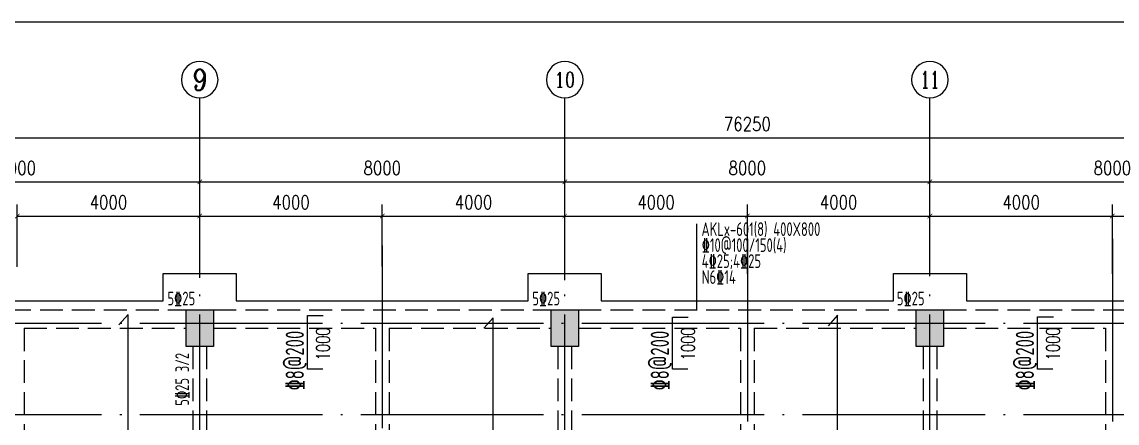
# Model space of a CAD drawing. Header units: millimetres. Extents: x 2998490 to 15040601, y 444546 to 7822218.
# Drawn here: x 14164373 to 14188373, y 7519023 to 7527814 of the extents above; entities that cross this region are included whole.
import ezdxf
from ezdxf.enums import TextEntityAlignment as Align

# ---------------------------------------------------------------- set-up
doc = ezdxf.new("R2010")
doc.units = ezdxf.units.MM
doc.header["$LTSCALE"] = 2000
doc.linetypes.add('DASH', pattern=[0.35, 0.25, -0.1])
doc.linetypes.add('DOTE', pattern=[2.42, 2, -0.2, 0.02, -0.2])
for name, color, linetype in [('3-AXIS', 3, 'Continuous'), ('3-AXIS_TEXT', 7, 'Continuous'), ('3-ban', 84, 'Continuous'), ('3-ban-rein', 1, 'Continuous'), ('3-ban-TEXT', 7, 'Continuous'), ('3-column-DOWN', 232, 'Continuous'), ('3-COLUMN-UP', 2, 'Continuous'), ('3-dote', 43, 'DOTE'), ('3-HATCH', 8, 'Continuous'), ('3-liang-rein-X', 54, 'Continuous'), ('3-liang-rein-Y', 130, 'Continuous'), ('3-liang-R截面-X', 50, 'Continuous'), ('3-liang-s-1', 44, 'Continuous'), ('3-liang-xu', 120, 'DASH'), ('AXIS', 3, 'Continuous'), ('AXIS_TEXT', 7, 'Continuous'), ('图框', 7, 'Continuous')]:
    doc.layers.add(name, color=color, linetype=linetype)
doc.layers.add('3-零部件', color=73, linetype='Continuous', lineweight=5)
doc.styles.add('_TCH_AXIS', font='COMPLEX', dxfattribs={"bigfont": 'GBCBIG'})
doc.styles.add('COMPLEX', font='COMPLEX')
doc.styles.add('DIM_FONT', font='SIMPLEX', dxfattribs={"width": 0.8, "bigfont": 'HZTXT'})
doc.styles.add('TJ1', font='tj-romans1.shx', dxfattribs={"width": 0.8, "bigfont": 'tj-hztxt1.shx'})
doc.styles.add('TSSD_Rein', font='Tssdeng.shx', dxfattribs={"width": 0.7, "bigfont": 'hztxt.shx'})
doc.dimstyles.new('DIMN100', dxfattribs={"dimtxt": 300, "dimasz": 100, "dimexe": 250, "dimexo": 300, "dimgap": 150, "dimtad": 1, "dimdec": 0, "dimzin": 0, "dimdsep": 46, "dimtxsty": 'DIM_FONT', "dimblk": 'ARCHTICK', "dimcen": 0.09, "dimclrt": 7, "dimazin": 2, "dimtfac": 1, "dimtdec": 0, "dimtix": 1, "dimtmove": 2, "dimatfit": 3, "dimldrblk": 'ARCHTICK', "dimfxl": 0, "dimtolj": 1, "dimtzin": 0, "dimarcsym": 0})

# ---------------------------------------------------------------- blocks, each defined once
blk = doc.blocks.new('_ArchTick')
at = {"color": 0, "linetype": 'ByBlock', "const_width": 0.15}
blk.add_lwpolyline([(-0.5, -0.5), (0.5, 0.5)], dxfattribs=at)
blk = doc.blocks.new('*D524')
at = {"layer": 'AXIS', "color": 0, "lineweight": -2}
for p, q in [((14160270, 7523134), (14160270, 7524560)), ((14168270, 7523134), (14168270, 7524560)), ((14160270, 7524310), (14168270, 7524310))]:
    blk.add_line(p, q, dxfattribs=at)
at = {"layer": 'Defpoints', "color": 0}
for p in [(14168270, 7524310), (14160270, 7522834), (14168270, 7522834)]:
    blk.add_point(p, dxfattribs=at)
at = {"layer": 'AXIS', "color": 0, "lineweight": -2, "xscale": 100, "yscale": 100, "zscale": 100, "rotation": 180}
blk.add_blockref('_ArchTick', (14160270, 7524310), dxfattribs=at)
at = {"layer": 'AXIS', "color": 0, "lineweight": -2, "xscale": 100, "yscale": 100, "zscale": 100}
blk.add_blockref('_ArchTick', (14168270, 7524310), dxfattribs=at)
at = {"layer": 'AXIS', "color": 7, "insert": (14164270, 7524610), "char_height": 300, "attachment_point": 5, "style": 'DIM_FONT'}
blk.add_mtext('\\A1;8000', dxfattribs=at)
blk = doc.blocks.new('*D525')
at = {"layer": 'AXIS', "color": 0, "lineweight": -2}
for p, q in [((14168270, 7523134), (14168270, 7524560)), ((14176270, 7523134), (14176270, 7524560)), ((14168270, 7524310), (14176270, 7524310))]:
    blk.add_line(p, q, dxfattribs=at)
at = {"layer": 'Defpoints', "color": 0}
for p in [(14176270, 7524310), (14168270, 7522834), (14176270, 7522834)]:
    blk.add_point(p, dxfattribs=at)
at = {"layer": 'AXIS', "color": 0, "lineweight": -2, "xscale": 100, "yscale": 100, "zscale": 100, "rotation": 180}
blk.add_blockref('_ArchTick', (14168270, 7524310), dxfattribs=at)
at = {"layer": 'AXIS', "color": 0, "lineweight": -2, "xscale": 100, "yscale": 100, "zscale": 100}
blk.add_blockref('_ArchTick', (14176270, 7524310), dxfattribs=at)
at = {"layer": 'AXIS', "color": 7, "insert": (14172270, 7524610), "char_height": 300, "attachment_point": 5, "style": 'DIM_FONT'}
blk.add_mtext('\\A1;8000', dxfattribs=at)
blk = doc.blocks.new('*D526')
at = {"layer": 'AXIS', "color": 0, "lineweight": -2}
for p, q in [((14176270, 7523134), (14176270, 7524560)), ((14184270, 7523134), (14184270, 7524560)), ((14176270, 7524310), (14184270, 7524310))]:
    blk.add_line(p, q, dxfattribs=at)
at = {"layer": 'Defpoints', "color": 0}
for p in [(14184270, 7524310), (14176270, 7522834), (14184270, 7522834)]:
    blk.add_point(p, dxfattribs=at)
at = {"layer": 'AXIS', "color": 0, "lineweight": -2, "xscale": 100, "yscale": 100, "zscale": 100, "rotation": 180}
blk.add_blockref('_ArchTick', (14176270, 7524310), dxfattribs=at)
at = {"layer": 'AXIS', "color": 0, "lineweight": -2, "xscale": 100, "yscale": 100, "zscale": 100}
blk.add_blockref('_ArchTick', (14184270, 7524310), dxfattribs=at)
at = {"layer": 'AXIS', "color": 7, "insert": (14180270, 7524610), "char_height": 300, "attachment_point": 5, "style": 'DIM_FONT'}
blk.add_mtext('\\A1;8000', dxfattribs=at)
blk = doc.blocks.new('*D527')
at = {"layer": 'AXIS', "color": 0, "lineweight": -2}
for p, q in [((14184270, 7523134), (14184270, 7524560)), ((14192270, 7523134), (14192270, 7524560)), ((14184270, 7524310), (14192270, 7524310))]:
    blk.add_line(p, q, dxfattribs=at)
at = {"layer": 'Defpoints', "color": 0}
for p in [(14192270, 7524310), (14184270, 7522834), (14192270, 7522834)]:
    blk.add_point(p, dxfattribs=at)
at = {"layer": 'AXIS', "color": 0, "lineweight": -2, "xscale": 100, "yscale": 100, "zscale": 100, "rotation": 180}
blk.add_blockref('_ArchTick', (14184270, 7524310), dxfattribs=at)
at = {"layer": 'AXIS', "color": 0, "lineweight": -2, "xscale": 100, "yscale": 100, "zscale": 100}
blk.add_blockref('_ArchTick', (14192270, 7524310), dxfattribs=at)
at = {"layer": 'AXIS', "color": 7, "insert": (14188270, 7524610), "char_height": 300, "attachment_point": 5, "style": 'DIM_FONT'}
blk.add_mtext('\\A1;8000', dxfattribs=at)
blk = doc.blocks.new('_AXISO')
blk.add_circle((0, 0), 0.5)
at = {"layer": '3-AXIS_TEXT', "style": 'COMPLEX', "width": 1.041667}
blk.add_attdef('A', text='', height=0.56, dxfattribs=at).set_placement((-0.25, -0.28), (0.25, -0.28), align=Align.FIT)
blk = doc.blocks.new('*D531')
at = {"layer": 'AXIS', "color": 0, "lineweight": -2}
for p, q in [((14138270, 7523436), (14138270, 7525526)), ((14214520, 7523436), (14214520, 7525526)), ((14138270, 7525276), (14214520, 7525276))]:
    blk.add_line(p, q, dxfattribs=at)
at = {"layer": 'Defpoints', "color": 0}
for p in [(14214520, 7525276), (14138270, 7523136), (14214520, 7523136)]:
    blk.add_point(p, dxfattribs=at)
at = {"layer": 'AXIS', "color": 0, "lineweight": -2, "xscale": 100, "yscale": 100, "zscale": 100, "rotation": 180}
blk.add_blockref('_ArchTick', (14138270, 7525276), dxfattribs=at)
at = {"layer": 'AXIS', "color": 0, "lineweight": -2, "xscale": 100, "yscale": 100, "zscale": 100}
blk.add_blockref('_ArchTick', (14214520, 7525276), dxfattribs=at)
at = {"layer": 'AXIS', "color": 7, "insert": (14180271, 7525576), "char_height": 300, "attachment_point": 5, "style": 'DIM_FONT'}
blk.add_mtext('\\A1;76250', dxfattribs=at)
blk = doc.blocks.new('*D1186')
at = {"layer": '3-零部件', "color": 0, "lineweight": -2}
for p, q in [((14164270, 7522446), (14164270, 7523810)), ((14168270, 7522207), (14168270, 7523810)), ((14164270, 7523560), (14168270, 7523560))]:
    blk.add_line(p, q, dxfattribs=at)
at = {"layer": 'Defpoints', "color": 0}
for p in [(14168270, 7523560), (14164270, 7522146), (14168270, 7521907)]:
    blk.add_point(p, dxfattribs=at)
at = {"layer": '3-零部件', "color": 0, "lineweight": -2, "xscale": 100, "yscale": 100, "zscale": 100, "rotation": 180}
blk.add_blockref('_ArchTick', (14164270, 7523560), dxfattribs=at)
at = {"layer": '3-零部件', "color": 0, "lineweight": -2, "xscale": 100, "yscale": 100, "zscale": 100}
blk.add_blockref('_ArchTick', (14168270, 7523560), dxfattribs=at)
at = {"layer": '3-零部件', "color": 7, "insert": (14166270, 7523860), "char_height": 300, "attachment_point": 5, "style": 'DIM_FONT'}
blk.add_mtext('\\A1;4000', dxfattribs=at)
blk = doc.blocks.new('*D1187')
at = {"layer": '3-零部件', "color": 0, "lineweight": -2}
for p, q in [((14168270, 7522207), (14168270, 7523810)), ((14172270, 7522451), (14172270, 7523810)), ((14168270, 7523560), (14172270, 7523560))]:
    blk.add_line(p, q, dxfattribs=at)
at = {"layer": 'Defpoints', "color": 0}
for p in [(14172270, 7523560), (14172270, 7522151), (14168270, 7521907)]:
    blk.add_point(p, dxfattribs=at)
at = {"layer": '3-零部件', "color": 0, "lineweight": -2, "xscale": 100, "yscale": 100, "zscale": 100, "rotation": 180}
blk.add_blockref('_ArchTick', (14168270, 7523560), dxfattribs=at)
at = {"layer": '3-零部件', "color": 0, "lineweight": -2, "xscale": 100, "yscale": 100, "zscale": 100}
blk.add_blockref('_ArchTick', (14172270, 7523560), dxfattribs=at)
at = {"layer": '3-零部件', "color": 7, "insert": (14170270, 7523860), "char_height": 300, "attachment_point": 5, "style": 'DIM_FONT'}
blk.add_mtext('\\A1;4000', dxfattribs=at)
blk = doc.blocks.new('*D1188')
at = {"layer": '3-零部件', "color": 0, "lineweight": -2}
for p, q in [((14172270, 7522451), (14172270, 7523810)), ((14176270, 7522152), (14176270, 7523810)), ((14172270, 7523560), (14176270, 7523560))]:
    blk.add_line(p, q, dxfattribs=at)
at = {"layer": 'Defpoints', "color": 0}
for p in [(14176270, 7523560), (14172270, 7522151), (14176270, 7521852)]:
    blk.add_point(p, dxfattribs=at)
at = {"layer": '3-零部件', "color": 0, "lineweight": -2, "xscale": 100, "yscale": 100, "zscale": 100, "rotation": 180}
blk.add_blockref('_ArchTick', (14172270, 7523560), dxfattribs=at)
at = {"layer": '3-零部件', "color": 0, "lineweight": -2, "xscale": 100, "yscale": 100, "zscale": 100}
blk.add_blockref('_ArchTick', (14176270, 7523560), dxfattribs=at)
at = {"layer": '3-零部件', "color": 7, "insert": (14174270, 7523860), "char_height": 300, "attachment_point": 5, "style": 'DIM_FONT'}
blk.add_mtext('\\A1;4000', dxfattribs=at)
blk = doc.blocks.new('*D1189')
at = {"layer": '3-零部件', "color": 0, "lineweight": -2}
for p, q in [((14176270, 7522152), (14176270, 7523810)), ((14180270, 7522294), (14180270, 7523810)), ((14176270, 7523560), (14180270, 7523560))]:
    blk.add_line(p, q, dxfattribs=at)
at = {"layer": 'Defpoints', "color": 0}
for p in [(14180270, 7523560), (14176270, 7521852), (14180270, 7521994)]:
    blk.add_point(p, dxfattribs=at)
at = {"layer": '3-零部件', "color": 0, "lineweight": -2, "xscale": 100, "yscale": 100, "zscale": 100, "rotation": 180}
blk.add_blockref('_ArchTick', (14176270, 7523560), dxfattribs=at)
at = {"layer": '3-零部件', "color": 0, "lineweight": -2, "xscale": 100, "yscale": 100, "zscale": 100}
blk.add_blockref('_ArchTick', (14180270, 7523560), dxfattribs=at)
at = {"layer": '3-零部件', "color": 7, "insert": (14178270, 7523860), "char_height": 300, "attachment_point": 5, "style": 'DIM_FONT'}
blk.add_mtext('\\A1;4000', dxfattribs=at)
blk = doc.blocks.new('*D1190')
at = {"layer": '3-零部件', "color": 0, "lineweight": -2}
for p, q in [((14180270, 7522294), (14180270, 7523810)), ((14184270, 7522294), (14184270, 7523810)), ((14180270, 7523560), (14184270, 7523560))]:
    blk.add_line(p, q, dxfattribs=at)
at = {"layer": 'Defpoints', "color": 0}
for p in [(14184270, 7523560), (14180270, 7521994), (14184270, 7521994)]:
    blk.add_point(p, dxfattribs=at)
at = {"layer": '3-零部件', "color": 0, "lineweight": -2, "xscale": 100, "yscale": 100, "zscale": 100, "rotation": 180}
blk.add_blockref('_ArchTick', (14180270, 7523560), dxfattribs=at)
at = {"layer": '3-零部件', "color": 0, "lineweight": -2, "xscale": 100, "yscale": 100, "zscale": 100}
blk.add_blockref('_ArchTick', (14184270, 7523560), dxfattribs=at)
at = {"layer": '3-零部件', "color": 7, "insert": (14182270, 7523860), "char_height": 300, "attachment_point": 5, "style": 'DIM_FONT'}
blk.add_mtext('\\A1;4000', dxfattribs=at)
blk = doc.blocks.new('*D1191')
at = {"layer": '3-零部件', "color": 0, "lineweight": -2}
for p, q in [((14184270, 7522294), (14184270, 7523810)), ((14188270, 7522294), (14188270, 7523810)), ((14184270, 7523560), (14188270, 7523560))]:
    blk.add_line(p, q, dxfattribs=at)
at = {"layer": 'Defpoints', "color": 0}
for p in [(14188270, 7523560), (14184270, 7521994), (14188270, 7521994)]:
    blk.add_point(p, dxfattribs=at)
at = {"layer": '3-零部件', "color": 0, "lineweight": -2, "xscale": 100, "yscale": 100, "zscale": 100, "rotation": 180}
blk.add_blockref('_ArchTick', (14184270, 7523560), dxfattribs=at)
at = {"layer": '3-零部件', "color": 0, "lineweight": -2, "xscale": 100, "yscale": 100, "zscale": 100}
blk.add_blockref('_ArchTick', (14188270, 7523560), dxfattribs=at)
at = {"layer": '3-零部件', "color": 7, "insert": (14186270, 7523860), "char_height": 300, "attachment_point": 5, "style": 'DIM_FONT'}
blk.add_mtext('\\A1;4000', dxfattribs=at)
blk = doc.blocks.new('*D1192')
at = {"layer": '3-零部件', "color": 0, "lineweight": -2}
for p, q in [((14188270, 7522294), (14188270, 7523810)), ((14192270, 7522081), (14192270, 7523810)), ((14188270, 7523560), (14192270, 7523560))]:
    blk.add_line(p, q, dxfattribs=at)
at = {"layer": 'Defpoints', "color": 0}
for p in [(14192270, 7523560), (14188270, 7521994), (14192270, 7521781)]:
    blk.add_point(p, dxfattribs=at)
at = {"layer": '3-零部件', "color": 0, "lineweight": -2, "xscale": 100, "yscale": 100, "zscale": 100, "rotation": 180}
blk.add_blockref('_ArchTick', (14188270, 7523560), dxfattribs=at)
at = {"layer": '3-零部件', "color": 0, "lineweight": -2, "xscale": 100, "yscale": 100, "zscale": 100}
blk.add_blockref('_ArchTick', (14192270, 7523560), dxfattribs=at)
at = {"layer": '3-零部件', "color": 7, "insert": (14190270, 7523860), "char_height": 300, "attachment_point": 5, "style": 'DIM_FONT'}
blk.add_mtext('\\A1;4000', dxfattribs=at)

msp = doc.modelspace()

# ---------------------------------------------------------------- hatches: boundary and pattern name
at = {"layer": '3-HATCH'}
for points in [[(14167970.3, 7521502), (14168570.3, 7521502), (14168570.3, 7520702), (14167970.3, 7520702)], [(14175970.3, 7521502), (14176570.3, 7521502), (14176570.3, 7520702), (14175970.3, 7520702)], [(14183970.3, 7521502), (14184570.3, 7521502), (14184570.3, 7520702), (14183970.3, 7520702)]]:
    msp.add_hatch(color=256, dxfattribs=at).paths.add_polyline_path(points)

# ---------------------------------------------------------------- linework, layer by layer
at = {"layer": '3-AXIS', "color": 15, "linetype": 'DOTE'}
for p, q in [((14168270.3, 7493202), (14168270.3, 7523134.2)), ((14176270.3, 7493202), (14176270.3, 7523134.2)), ((14184270.3, 7493202), (14184270.3, 7523134.2)), ((14214520.3, 7521202), (14134833, 7521202)), ((14214520.3, 7519202), (14134833, 7519202))]:
    msp.add_line(p, q, dxfattribs=at)
at = {"layer": '3-ban-rein'}
for points in [[(14166506.8, 7511318.1), (14166700.2, 7511044.4), (14166700.2, 7521402), (14166497.1, 7521172.6)], [(14170967.8, 7520202), (14170629.8, 7520202), (14170629.8, 7521379.6), (14170975.8, 7521379.6)], [(14182049, 7511318.1), (14182242.4, 7511044.4), (14182242.4, 7521386.8), (14182039.3, 7521157.4)], [(14174506.8, 7511318.1), (14174700.2, 7511044.4), (14174700.2, 7521330.5), (14174497.1, 7521101.2)], [(14178967.8, 7520202), (14178629.8, 7520202), (14178629.8, 7521346.5), (14178975.8, 7521346.5)], [(14186967.8, 7520202), (14186629.8, 7520202), (14186629.8, 7521348.2), (14186975.8, 7521348.2)]]:
    msp.add_lwpolyline(points, dxfattribs=at)
at = {"layer": '3-column-DOWN'}
for points in [[(14167970.3, 7521502), (14168570.3, 7521502), (14168570.3, 7520702), (14167970.3, 7520702)], [(14175970.3, 7521502), (14176570.3, 7521502), (14176570.3, 7520702), (14175970.3, 7520702)], [(14183970.3, 7521502), (14184570.3, 7521502), (14184570.3, 7520702), (14183970.3, 7520702)]]:
    msp.add_lwpolyline(points, close=True, dxfattribs=at)
at = {"layer": '3-COLUMN-UP'}
for points in [[(14167970.3, 7521502), (14168570.3, 7521502), (14168570.3, 7520702), (14167970.3, 7520702)], [(14175970.3, 7521502), (14176570.3, 7521502), (14176570.3, 7520702), (14175970.3, 7520702)], [(14183970.3, 7521502), (14184570.3, 7521502), (14184570.3, 7520702), (14183970.3, 7520702)]]:
    msp.add_lwpolyline(points, close=True, dxfattribs=at)
at = {"layer": '3-dote'}
for p, q in [((14180270.3, 7523058.4), (14180270.3, 7494876.8)), ((14188270.3, 7523058.4), (14188270.3, 7494876.8)), ((14172270.3, 7522914.4), (14172270.3, 7495959.9))]:
    msp.add_line(p, q, dxfattribs=at)
at = {"layer": '3-liang-R截面-X'}
msp.add_line((14179157.4, 7523390.4), (14179157.4, 7521502), dxfattribs=at)
at = {"layer": '3-liang-s-1'}
msp.add_lwpolyline([(14161070.3, 7521702), (14167470.3, 7521702), (14167470.3, 7522302), (14169070.3, 7522302), (14169070.3, 7521702), (14175470.3, 7521702), (14175470.3, 7522302), (14177070.3, 7522302), (14177070.3, 7521702), (14183470.3, 7521702), (14183470.3, 7522302), (14185070.3, 7522302), (14185070.3, 7521702), (14191470.3, 7521702)], dxfattribs=at)
at = {"layer": '3-liang-xu'}
for p, q in [((14160570.3, 7521502), (14167970.3, 7521502)), ((14168570.3, 7521502), (14175970.3, 7521502)), ((14176570.3, 7521502), (14183970.3, 7521502)), ((14184570.3, 7521502), (14191970.3, 7521502)), ((14164420.3, 7521102), (14167970.3, 7521102)), ((14164420.3, 7521102), (14164420.3, 7511302)), ((14168570.3, 7521102), (14172120.3, 7521102)), ((14172120.3, 7521102), (14172120.3, 7515352)), ((14172420.3, 7521102), (14172420.3, 7515352)), ((14172420.3, 7521102), (14175970.3, 7521102)), ((14176570.3, 7521102), (14180120.3, 7521102)), ((14180120.3, 7521102), (14180120.3, 7511302)), ((14180420.3, 7521102), (14183970.3, 7521102)), ((14180420.3, 7521102), (14180420.3, 7511302)), ((14184570.3, 7521102), (14188120.3, 7521102)), ((14188120.3, 7521102), (14188120.3, 7511302)), ((14168120.3, 7520702), (14168120.3, 7511702)), ((14168420.3, 7520702), (14168420.3, 7515352)), ((14176120.3, 7520702), (14176120.3, 7515352)), ((14176420.3, 7520702), (14176420.3, 7511702)), ((14184120.3, 7520702), (14184120.3, 7511702)), ((14184420.3, 7520702), (14184420.3, 7511702))]:
    msp.add_line(p, q, dxfattribs=at)
at = {"layer": 'AXIS'}
for p, q in [((14168270.3, 7522834.2), (14168270.3, 7526146.6)), ((14176270.3, 7522834.2), (14176270.3, 7526146.6)), ((14184270.3, 7522834.2), (14184270.3, 7526146.6))]:
    msp.add_line(p, q, dxfattribs=at)
at = {"layer": '图框'}
msp.add_line((14127317.1, 7527813.6), (14234717.1, 7527813.6), dxfattribs=at)

# ---------------------------------------------------------------- block references
at = {"layer": 'AXIS'}
ref = msp.add_blockref('_AXISO', (14168270.3, 7526546.6), dxfattribs=dict(at, xscale=-800, yscale=800, zscale=800, rotation=180))
ref.add_attrib('A', '9', dxfattribs={"layer": 'AXIS_TEXT', "height": 465.9, "style": '_TCH_AXIS'}).set_placement((14168115, 7526313.7), (14168425.6, 7526313.7), align=Align.FIT)
ref = msp.add_blockref('_AXISO', (14176270.3, 7526546.6), dxfattribs=dict(at, xscale=-800, yscale=800, zscale=800, rotation=180))
ref.add_attrib('A', '10', dxfattribs={"layer": 'AXIS_TEXT', "height": 328.45, "style": '_TCH_AXIS'}).set_placement((14176043.5, 7526382.4), (14176497.1, 7526382.4), align=Align.FIT)
ref = msp.add_blockref('_AXISO', (14184270.3, 7526546.6), dxfattribs=dict(at, xscale=-800, yscale=800, zscale=800, rotation=180))
ref.add_attrib('A', '11', dxfattribs={"layer": 'AXIS_TEXT', "height": 368.76, "style": '_TCH_AXIS'}).set_placement((14184059.6, 7526362.3), (14184481, 7526362.3), align=Align.FIT)

# ---------------------------------------------------------------- texts
at = {"layer": '3-ban', "style": 'TSSD_Rein', "width": 0.7}
for p in [(14170552.7, 7519740.8, -5065), (14178552.7, 7519740.8, -5065), (14186552.7, 7519740.8, -5065)]:
    msp.add_text('%%1328@200', height=400, rotation=89.99419, dxfattribs=at).set_placement(p)
at = {"layer": '3-ban-TEXT', "style": 'TJ1', "width": 0.7}
for p in [(14171119.7, 7520398.9), (14179119.7, 7520398.9), (14187119.7, 7520398.9)]:
    msp.add_text('1000', height=300, rotation=90, dxfattribs=at).set_placement(p)
at = {"layer": '3-liang-rein-X', "style": 'TSSD_Rein', "width": 0.7}
for s, p in [('%%13210@100/150(4)', (14179270.2, 7522772.7)), ('4%%13225;4%%13225', (14179270.2, 7522422.7)), ('N6%%13214', (14179270.2, 7522072.8)), ('5%%13225', (14167562.2, 7521602)), ('5%%13225', (14175557.3, 7521602)), ('5%%13225', (14183545.5, 7521602))]:
    msp.add_text(s, height=300, dxfattribs=at).set_placement(p)
at = {"layer": '3-liang-rein-Y', "style": 'TSSD_Rein', "width": 0.7}
msp.add_text('5%%13225 3/2', height=300, rotation=90, dxfattribs=at).set_placement((14168034.8, 7519403.2))
at = {"layer": '3-liang-R截面-X', "style": 'TSSD_Rein', "width": 0.7}
msp.add_text('AKLx-601(8) 400X800', height=300, dxfattribs=at).set_placement((14179265.4, 7523122.7))

# ---------------------------------------------------------------- dimensions: what is measured, and where the dimension line sits
at = {"layer": '3-零部件'}
for base, p1, p2, picture, middle in [((14168270.3, 7523559.7), (14164270.3, 7522146.1), (14168270.3, 7521907), '*D1186', (14166270.3, 7523859.7)), ((14172270.3, 7523559.7), (14168270.3, 7521907), (14172270.3, 7522151.3), '*D1187', (14170270.3, 7523859.7)), ((14176270.3, 7523559.7), (14172270.3, 7522151.3), (14176270.3, 7521851.6), '*D1188', (14174270.3, 7523859.7)), ((14180270.3, 7523559.7), (14176270.3, 7521851.6), (14180270.3, 7521994), '*D1189', (14178270.3, 7523859.7)), ((14184270.3, 7523559.7), (14180270.3, 7521994), (14184270.3, 7521994), '*D1190', (14182270.3, 7523859.7)), ((14188270.3, 7523559.7), (14184270.3, 7521994), (14188270.3, 7521994), '*D1191', (14186270.3, 7523859.7)), ((14192270.3, 7523559.7), (14188270.3, 7521994), (14192270.3, 7521781.1), '*D1192', (14190270.3, 7523859.7))]:
    dim = msp.add_linear_dim(base=base, p1=p1, p2=p2, dimstyle='DIMN100', dxfattribs=at)
    dim.commit()
    dim.dimension.update_dxf_attribs({"geometry": picture, "text_midpoint": middle})
at = {"layer": 'AXIS'}
dim = msp.add_linear_dim(base=(14214520.3, 7525275.7), p1=(14138270.3, 7523135.8), p2=(14214520.3, 7523135.8), dimstyle='DIMN100', dxfattribs=at)
dim.commit()
dim.dimension.update_dxf_attribs({"geometry": '*D531', "text_midpoint": (14180271.1, 7525575.7), "dimtype": 160})
for p1, p2, picture, middle in [((14160270.3, 7522834.2), (14168270.3, 7522834.2), '*D524', (14164270.3, 7524610.3)), ((14168270.3, 7522834.2), (14176270.3, 7522834.2), '*D525', (14172270.3, 7524610.3)), ((14176270.3, 7522834.2), (14184270.3, 7522834.2), '*D526', (14180270.3, 7524610.3)), ((14184270.3, 7522834.2), (14192270.3, 7522834.2), '*D527', (14188270.3, 7524610.3))]:
    dim = msp.add_aligned_dim(p1=p1, p2=p2, distance=1476.1, dimstyle='DIMN100', dxfattribs=at)
    dim.commit()
    dim.dimension.update_dxf_attribs({"geometry": picture, "text_midpoint": middle})

doc.saveas('drawing.dxf')
